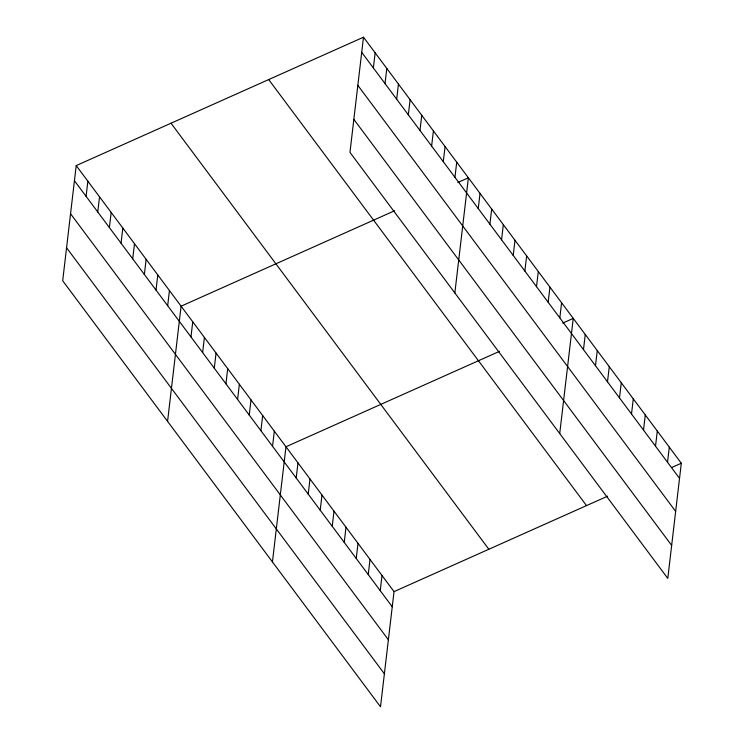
<?xml version="1.0" encoding="UTF-8"?>
<svg xmlns="http://www.w3.org/2000/svg" width="744" height="744" viewBox="0 0 744 744"><rect width="100%" height="100%" fill="white"/><g stroke="black" fill="none" stroke-linecap="round" stroke-linejoin="round"><path stroke-width="1.12" d="M76.214 165.587L62.691 280.758L380.51 706.8L394.032 591.629L76.214 165.587L363.491 37.2L681.309 463.242L667.787 578.414L349.968 152.371L363.491 37.2M86.09 196.351L87.866 181.21M97.743 211.975L99.529 196.835M109.396 227.59L111.181 212.458M121.049 243.214L122.834 228.073M132.702 258.838L134.487 243.697M144.355 274.462L146.14 259.321M156.008 290.076L157.793 274.936M167.67 305.7L169.446 290.56M167.567 421.355L181.099 306.184L394.636 210.747M190.976 336.948L192.752 321.808M202.628 352.563L204.405 337.423M214.281 368.187L216.058 353.047M225.934 383.811L227.71 368.671M237.587 399.426L239.363 384.285M249.24 415.05L251.016 399.909M260.893 430.674L262.669 415.533M272.546 446.298L274.322 431.157M272.444 561.943L285.975 446.772L499.522 351.335M296.205 478.011L297.981 462.87M308.211 494.109L309.988 478.969M320.218 510.198L321.994 495.058M373.367 67.964L375.143 52.824M332.224 526.296L334 511.156M385.02 83.579L386.806 68.439M344.23 542.385L346.007 527.254M396.673 99.203L398.459 84.063M408.326 114.827L410.111 99.687M356.237 558.484L358.013 543.343M419.979 130.451L421.764 115.311M368.243 574.582L370.019 559.442M431.632 146.066L433.417 130.925M380.249 590.671L382.025 575.531M443.294 161.69L445.07 146.549M454.947 177.314L456.723 162.173M454.844 292.969L468.376 177.797L457.839 182.503M478.252 208.553L480.029 193.412M489.905 224.177L491.682 209.036M501.558 239.801L503.335 224.66M513.211 255.415L514.988 240.275M524.864 271.039L526.64 255.899M536.517 286.663L538.293 271.523M548.17 302.287L549.946 287.147M559.823 317.902L561.599 302.762M559.721 433.557L573.252 318.386L562.724 323.091M583.482 349.624L585.258 334.484M595.488 365.713L597.265 350.573M607.495 381.812L609.271 366.671M619.501 397.901L621.277 382.769M631.507 413.999L633.284 398.858M643.514 430.097L645.29 414.957M655.52 446.186L657.296 431.046M667.526 462.284L669.302 447.144M394.032 591.629L607.578 496.192M671.832 467.474L681.309 463.242M361.714 52.34L679.532 478.383M357.836 85.346L675.654 511.388M353.846 119.356L671.665 545.399M268.696 79.571L586.514 505.604M171.018 123.225L488.836 549.258M74.437 180.727L392.255 606.769M70.559 213.742L388.377 639.775M66.569 247.752L384.388 673.794"/></g></svg>
